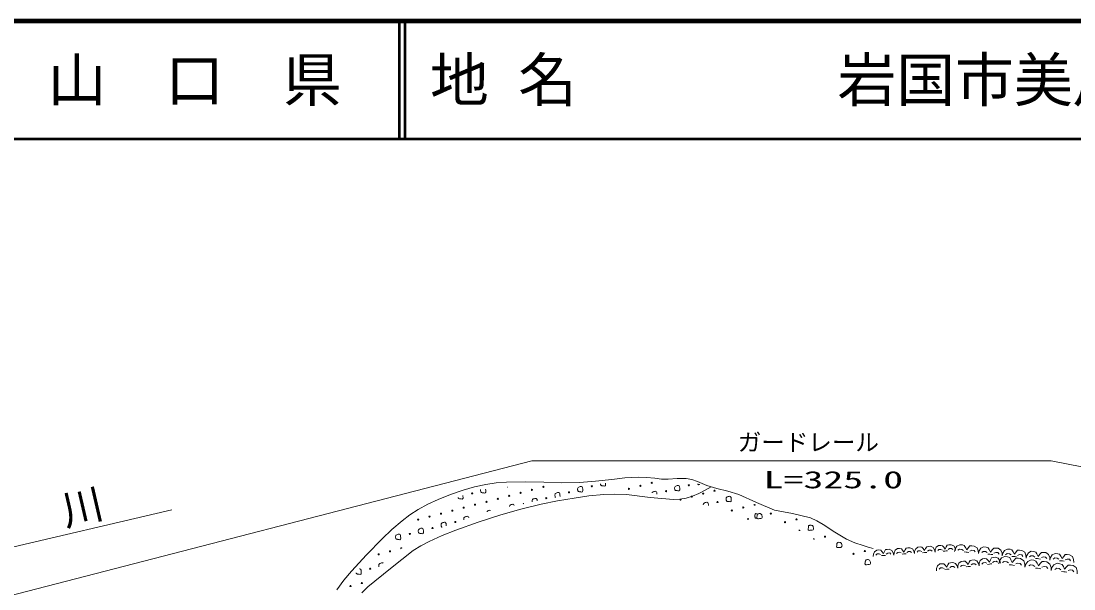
# Model space of a CAD drawing. Units: millimetres, scale not verified. Extents: x 73002 to 713002, y 433 to 360433.
# Drawn here: x 368615 to 458128, y 312167 to 360433 of the extents above; entities that cross this region are included whole.
import ezdxf
from ezdxf.enums import TextEntityAlignment as Align

# ---------------------------------------------------------------- set-up
doc = ezdxf.new("R2010")
doc.units = ezdxf.units.MM
doc.header["$LTSCALE"] = 1000
for name, color, linetype, lineweight in [('M-TTL', 2, 'Continuous', 140), ('M-TTL-LINE', 7, 'Continuous', 50), ('S-BGD', 1, 'Continuous', 13), ('S-BGD-HTXT', 6, 'Continuous', 13)]:
    doc.layers.add(name, color=color, linetype=linetype, lineweight=lineweight)
doc.layers.add('M-TTL-TXT', color=7, linetype='Continuous')
doc.styles.add('ＭＳ ゴシック', font='')
doc.styles.get('ＭＳ ゴシック').set_extended_font_data('MS Gothic')

# ---------------------------------------------------------------- blocks, each defined once
blk = doc.blocks.new('BUHIN141')
at = {"color": 1, "linetype": 'Continuous', "lineweight": 13}
for points in [[(-876, -63), (-859, 136), (-769, 349), (-577, 487), (-388, 500), (-237, 480), (-132, 360), (-14, 197), (78, 380), (169, 523), (308, 550), (483, 563), (715, 465), (831, 258), (876, 63)], [(-246, 114), (-382, 170), (-544, 159), (-647, 59)], [(178, 35), (59, 35), (-33, 28), (-177, 14)], [(628, 147), (524, 240), (366, 229), (231, 153)]]:
    blk.add_lwpolyline(points, dxfattribs=at)
blk = doc.blocks.new('BUHIN142')
at = {"color": 1, "linetype": 'Continuous', "lineweight": 13}
for points in [[(-1013, 93), (-957, 318), (-813, 544), (-567, 665), (-349, 645), (-181, 594), (-83, 437), (21, 228), (161, 419), (292, 566), (456, 571), (658, 553), (905, 397), (998, 138), (1013, -93)], [(-260, 177), (-405, 267), (-592, 284), (-728, 189)], [(210, 6), (74, 29), (-32, 39), (-200, 49)], [(745, 49), (644, 176), (462, 193), (293, 131)]]:
    blk.add_lwpolyline(points, dxfattribs=at)
blk = doc.blocks.new('BUHIN191')
at = {"color": 1, "linetype": 'Continuous', "lineweight": 13}
for points in [[(-907, -110), (-900, 98), (-817, 324), (-624, 476), (-429, 500), (-271, 487), (-155, 368), (-25, 204), (62, 399), (149, 552), (292, 587), (474, 609), (719, 520), (850, 310), (907, 110)], [(-261, 106), (-406, 158), (-573, 138), (-675, 29)], [(183, 45), (60, 39), (-36, 28), (-185, 5)], [(645, 184), (532, 276), (369, 256), (232, 171)]]:
    blk.add_lwpolyline(points, dxfattribs=at)
blk = doc.blocks.new('BUHIN192')
at = {"color": 1, "linetype": 'Continuous', "lineweight": 13}
for points in [[(-1113, 144), (-1041, 390), (-874, 634), (-598, 756), (-359, 725), (-174, 662), (-73, 485), (32, 250), (195, 456), (345, 612), (526, 611), (749, 582), (1014, 400), (1106, 111), (1113, -144)], [(-279, 206), (-435, 311), (-641, 338), (-795, 239)], [(232, -2), (83, 29), (-34, 44), (-218, 62)], [(823, 23), (718, 167), (517, 193), (328, 133)]]:
    blk.add_lwpolyline(points, dxfattribs=at)

msp = doc.modelspace()

# ---------------------------------------------------------------- linework, layer by layer
at = {"layer": 'M-TTL'}
msp.add_line((713002, 360433), (73002, 360433), dxfattribs=at)
at = {"layer": 'M-TTL-LINE'}
for p, q in [((400752, 360433), (400752, 350433)), ((401252, 360433), (401252, 350433)), ((73002, 350433), (713002, 350433))]:
    msp.add_line(p, q, dxfattribs=at)
at = {"layer": 'S-BGD'}
for p, q in [((405778, 319916), (405771, 319932)), ((381433, 318886), (355982, 312921)), ((397116, 313514), (397103, 313548))]:
    msp.add_line(p, q, dxfattribs=at)
for points in [[(395452, 312082), (396050, 312902), (396695, 313685), (397975, 315077), (399305, 316434), (400134, 317222), (401007, 317968), (401668, 318466), (402364, 318913), (403196, 319370), (404068, 319778), (405123, 320199), (406199, 320563), (407163, 320837), (408137, 321051), (409002, 321178), (409888, 321246), (411467, 321268), (413060, 321230), (414573, 321190), (416081, 321211), (417453, 321314), (418830, 321478), (419951, 321601), (421088, 321663), (421796, 321650), (422499, 321575), (423063, 321510), (423641, 321504), (424403, 321564), (425152, 321562), (425632, 321464), (426112, 321303), (426927, 320970), (427758, 320698), (428699, 320473), (429630, 320189), (431132, 319503), (432662, 318871), (434210, 318568), (435728, 318210), (436281, 317956), (436814, 317645), (437796, 316992), (438805, 316392), (439490, 316096), (440208, 315852), (440631, 315726), (441056, 315605)], [(397585, 311843), (398097, 312343), (400011, 313913), (401950, 315426), (402604, 315841), (403299, 316210), (404423, 316714), (405573, 317163), (407486, 317842), (409414, 318462), (411116, 318947), (412844, 319376), (414233, 319664), (415631, 319893), (416886, 320072), (418147, 320190), (419106, 320224), (420081, 320198), (422100, 319944), (424093, 319755), (424627, 319789), (425152, 319882), (425702, 320053), (426251, 320289), (426766, 320550), (427287, 320835)], [(407712, 320423), (407699, 320457), (407681, 320512), (407683, 320590), (407689, 320611)], [(408113, 320650), (408116, 320559), (408126, 320459), (408129, 320402), (408113, 320367), (408087, 320334), (408045, 320313), (407965, 320333), (407907, 320342), (407861, 320345), (407816, 320340), (407773, 320353), (407747, 320363), (407725, 320390), (407712, 320423)], [(409990, 320825), (409980, 320820), (409968, 320823)], [(417893, 321020), (417879, 321054), (417868, 321090)], [(418298, 321143), (418306, 321056), (418309, 320999), (418293, 320964), (418268, 320931), (418226, 320911), (418146, 320930), (418088, 320939), (418041, 320942), (417997, 320938), (417953, 320950), (417928, 320961), (417906, 320988), (417893, 321020)], [(422262, 320331), (422280, 320361), (422343, 320410), (422406, 320436), (422466, 320449), (422529, 320463), (422581, 320451), (422631, 320422), (422668, 320352), (422673, 320234), (422674, 320221)], [(426313, 321031), (426287, 321033), (426242, 321028), (426199, 321041), (426173, 321051), (426152, 321079), (426147, 321090)], [(406179, 320105), (406181, 320052), (406191, 319952), (406194, 319896), (406178, 319860), (406153, 319827), (406110, 319807), (406030, 319826), (405972, 319836), (405926, 319838), (405881, 319834), (405838, 319846), (405812, 319857), (405791, 319884), (405778, 319916)], [(412067, 319557), (412057, 319590), (412059, 319668), (412075, 319723), (412099, 319764), (412162, 319812), (412226, 319839), (412285, 319852), (412348, 319866), (412401, 319854), (412450, 319825), (412488, 319755), (412492, 319642)], [(414023, 320007), (414010, 320041), (413992, 320097), (413994, 320175), (414010, 320229), (414034, 320270), (414097, 320319), (414160, 320345), (414220, 320358), (414283, 320372), (414336, 320360), (414385, 320331), (414423, 320262), (414427, 320143), (414437, 320043), (414438, 320028)], [(414055, 319952), (414036, 319975), (414023, 320007)], [(408222, 318739), (408229, 318751), (408293, 318800), (408356, 318826), (408416, 318839), (408479, 318853), (408520, 318844)], [(410127, 319172), (410140, 319216), (410164, 319257), (410227, 319306), (410291, 319333), (410350, 319345), (410413, 319359), (410466, 319347), (410516, 319318), (410549, 319256)], [(426615, 319322), (426616, 319344), (426632, 319398), (426656, 319439), (426719, 319488), (426782, 319514), (426842, 319527), (426905, 319541), (426957, 319529), (427007, 319500), (427044, 319430), (427049, 319312), (427054, 319260)], [(404349, 317475), (404336, 317509), (404318, 317564), (404320, 317643), (404336, 317697), (404360, 317738), (404423, 317787), (404486, 317813), (404546, 317826), (404609, 317840), (404661, 317828), (404711, 317799), (404749, 317729), (404753, 317611), (404761, 317524)], [(406259, 318050), (406252, 318071), (406255, 318149), (406271, 318204), (406295, 318245), (406358, 318293), (406421, 318320), (406481, 318333), (406544, 318346), (406596, 318335), (406646, 318305), (406683, 318236), (406685, 318199)], [(431021, 318254), (431008, 318288), (430989, 318344), (430992, 318422), (431008, 318476), (431032, 318517), (431095, 318566), (431149, 318588)], [(431164, 318175), (431125, 318172), (431081, 318184), (431056, 318195), (431034, 318222), (431021, 318254)], [(404410, 317405), (404384, 317416), (404362, 317443), (404349, 317475)], [(399038, 314055), (399019, 314110), (399022, 314189), (399038, 314243), (399062, 314284), (399125, 314333), (399188, 314359), (399248, 314372), (399311, 314386), (399363, 314374), (399406, 314349)], [(397402, 313874), (397429, 313868), (397478, 313839), (397516, 313769), (397520, 313650), (397530, 313551), (397533, 313494), (397517, 313458), (397491, 313425), (397449, 313405), (397369, 313424), (397311, 313434), (397265, 313436), (397220, 313432), (397177, 313444), (397151, 313455), (397129, 313482), (397116, 313514)]]:
    msp.add_lwpolyline(points, dxfattribs=at)
for points in [[(415958, 320514), (415945, 320548), (415926, 320603), (415929, 320681), (415945, 320736), (415969, 320777), (416032, 320825), (416095, 320852), (416155, 320865), (416218, 320879), (416270, 320867), (416320, 320838), (416357, 320768), (416362, 320649), (416372, 320550), (416375, 320493), (416358, 320458), (416333, 320424), (416291, 320404), (416211, 320424), (416153, 320433), (416106, 320435), (416062, 320431), (416018, 320443), (415993, 320454), (415971, 320481)], [(424204, 320604), (424190, 320638), (424172, 320694), (424174, 320772), (424190, 320827), (424214, 320868), (424278, 320916), (424341, 320943), (424401, 320956), (424464, 320969), (424516, 320958), (424566, 320929), (424603, 320859), (424608, 320740), (424617, 320641), (424620, 320584), (424604, 320548), (424579, 320515), (424537, 320495), (424457, 320514), (424398, 320524), (424352, 320526), (424308, 320522), (424264, 320534), (424239, 320545), (424217, 320572)], [(428580, 319683), (428566, 319716), (428548, 319772), (428551, 319850), (428566, 319905), (428590, 319946), (428654, 319994), (428717, 320021), (428777, 320034), (428840, 320047), (428892, 320036), (428942, 320007), (428979, 319937), (428984, 319818), (428993, 319719), (428996, 319662), (428980, 319626), (428955, 319593), (428913, 319573), (428833, 319592), (428775, 319602), (428728, 319604), (428684, 319600), (428640, 319612), (428615, 319623), (428593, 319650)], [(431271, 318548), (431305, 318561), (431361, 318578), (431439, 318575), (431493, 318558), (431534, 318534), (431582, 318470), (431607, 318406), (431619, 318346), (431632, 318283), (431620, 318231), (431590, 318182), (431520, 318145), (431401, 318142), (431301, 318134), (431244, 318132), (431209, 318149), (431176, 318174), (431157, 318217), (431177, 318297), (431188, 318355), (431191, 318401), (431187, 318445), (431200, 318489), (431211, 318514), (431239, 318536)], [(402414, 316969), (402401, 317003), (402383, 317058), (402385, 317136), (402401, 317191), (402425, 317232), (402488, 317280), (402551, 317307), (402611, 317320), (402674, 317334), (402727, 317322), (402776, 317293), (402814, 317223), (402818, 317104), (402828, 317005), (402831, 316948), (402815, 316913), (402789, 316879), (402747, 316859), (402667, 316879), (402609, 316888), (402563, 316890), (402518, 316886), (402475, 316898), (402449, 316909), (402427, 316936)], [(435633, 317563), (435667, 317576), (435723, 317593), (435801, 317590), (435856, 317573), (435896, 317549), (435944, 317485), (435970, 317421), (435982, 317361), (435994, 317298), (435982, 317246), (435952, 317196), (435882, 317160), (435763, 317157), (435663, 317149), (435607, 317147), (435571, 317164), (435539, 317189), (435519, 317232), (435540, 317311), (435550, 317370), (435553, 317416), (435549, 317460), (435562, 317504), (435573, 317529), (435601, 317551)], [(400480, 316462), (400466, 316496), (400448, 316552), (400450, 316630), (400466, 316684), (400490, 316725), (400553, 316774), (400617, 316800), (400676, 316813), (400739, 316827), (400792, 316815), (400841, 316786), (400879, 316717), (400883, 316598), (400893, 316498), (400896, 316441), (400880, 316406), (400855, 316373), (400812, 316353), (400732, 316372), (400674, 316382), (400628, 316384), (400583, 316380), (400540, 316392), (400514, 316403), (400493, 316430)], [(438054, 316100), (438088, 316113), (438144, 316130), (438222, 316126), (438276, 316110), (438317, 316085), (438364, 316021), (438390, 315958), (438402, 315898), (438415, 315834), (438402, 315782), (438372, 315733), (438302, 315697), (438184, 315694), (438084, 315686), (438027, 315683), (437992, 315700), (437959, 315726), (437940, 315768), (437960, 315848), (437970, 315906), (437973, 315952), (437970, 315997), (437983, 316040), (437994, 316066), (438021, 316087)], [(440474, 314636), (440508, 314649), (440564, 314666), (440642, 314663), (440696, 314646), (440737, 314622), (440785, 314558), (440810, 314494), (440822, 314434), (440835, 314371), (440823, 314319), (440793, 314270), (440723, 314233), (440604, 314230), (440504, 314222), (440447, 314220), (440412, 314237), (440379, 314262), (440360, 314305), (440380, 314385), (440391, 314443), (440394, 314489), (440390, 314533), (440403, 314577), (440414, 314602), (440442, 314624)]]:
    msp.add_lwpolyline(points, close=True, dxfattribs=at)
for centre in [(412051, 320589), (413018, 320843), (417141, 320888), (420297, 320680), (421264, 320934), (422232, 321187), (423452, 320473), (425387, 320979), (427575, 320518), (406961, 320291), (408181, 319577), (409149, 319830), (410116, 320083), (411084, 320336), (413272, 319875), (415206, 320382), (424673, 319758), (425640, 320012), (426608, 320265), (427828, 319551), (405279, 318817), (406247, 319070), (407214, 319323), (429049, 318836), (430016, 319090), (402377, 318057), (403344, 318311), (404312, 318564), (405532, 317850), (432360, 318570), (434541, 318077), (401663, 316837), (403598, 317343), (436962, 316614), (399014, 315110), (399981, 315363), (439382, 315150), (440353, 315390), (398300, 313889), (396618, 312415), (397585, 312668)]:
    msp.add_circle(centre, 49.8, dxfattribs=at)
for centre, start, end in [((411337, 319369), 70.36361, 132.09997), ((430984, 319343), 125.72136, 15.18141), ((430418, 318091), 339.10727, 190.62048), ((433570, 317838), 294.09102, 235.63672), ((434781, 317106), 352.27517, 125.11628), ((435991, 316375), 347.84893, 129.54252), ((400949, 315616), 7.73628, 249.58307)]:
    msp.add_arc(centre, 49.8, start, end, dxfattribs=at)
at = {"layer": 'S-BGD-HTXT'}
for p, q in [((303224, 294907), (412047, 323064)), ((412047, 323064), (456187, 323064)), ((456187, 323064), (608430, 293203))]:
    msp.add_line(p, q, dxfattribs=at)

# ---------------------------------------------------------------- block references
at = {"layer": 'S-BGD'}
for name, p in [('BUHIN141', (441939, 314982)), ('BUHIN141', (443691, 315109)), ('BUHIN141', (445442, 315235)), ('BUHIN141', (447194, 315362)), ('BUHIN142', (448990, 315260)), ('BUHIN142', (451016, 315075)), ('BUHIN142', (453042, 314889)), ('BUHIN142', (455068, 314703)), ('BUHIN142', (457094, 314518)), ('BUHIN191', (447345, 313812)), ('BUHIN191', (449159, 314032)), ('BUHIN191', (450973, 314251)), ('BUHIN192', (452849, 314166)), ('BUHIN192', (455075, 313878)), ('BUHIN192', (457301, 313589))]:
    msp.add_blockref(name, p, dxfattribs=at)

# ---------------------------------------------------------------- texts
at = {"layer": 'M-TTL-TXT', "style": 'ＭＳ ゴシック'}
msp.add_text('山\u3000口\u3000県', height=3666, dxfattribs=at).set_placement((383377, 355433), align=Align.MIDDLE_CENTER)
for s, p in [('地 名', (403382, 355433)), ('岩国市美川町四馬神', (438026, 355433))]:
    msp.add_text(s, height=3666, dxfattribs=at).set_placement(p, align=Align.MIDDLE_LEFT)
at = {"layer": 'S-BGD', "insert": (364377, 315329), "char_height": 2566, "attachment_point": 7, "rotation": 13, "style": 'ＭＳ ゴシック'}
msp.add_mtext('\\T2.37;錦川', dxfattribs=at)
at = {"layer": 'S-BGD-HTXT', "style": 'ＭＳ ゴシック'}
msp.add_text('ガードレール', height=1466, dxfattribs=at).set_placement((429550, 323459), align=Align.BOTTOM_LEFT)
at = {"layer": 'S-BGD-HTXT', "style": 'ＭＳ ゴシック', "width": 1.7}
msp.add_text('L=325.0', height=1466, dxfattribs=at).set_placement((431737, 320278), align=Align.BOTTOM_LEFT)

doc.saveas('drawing.dxf')
